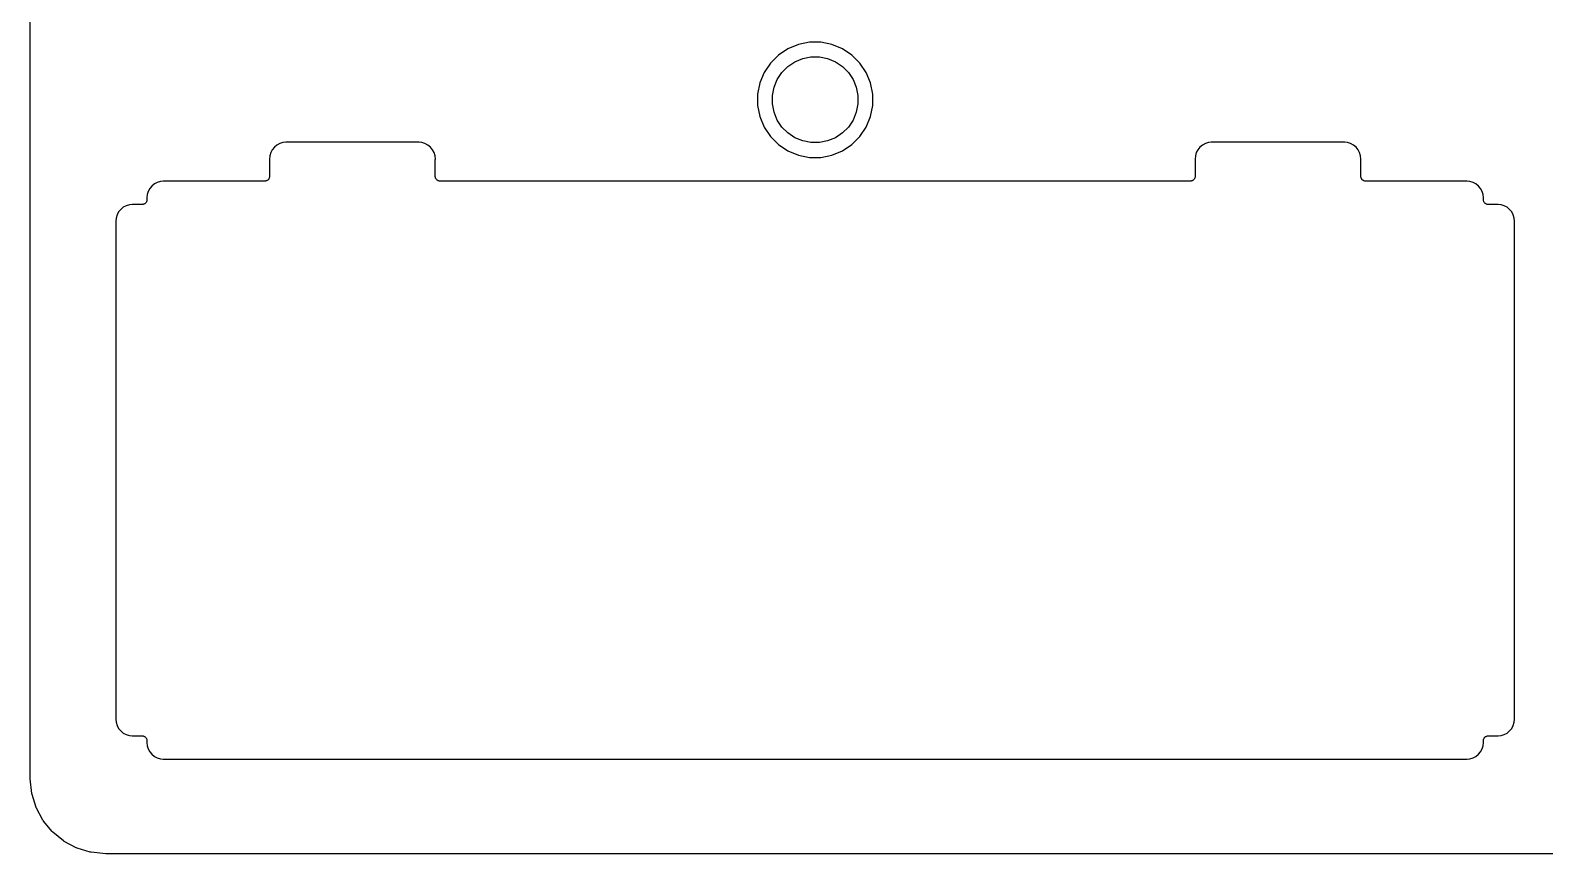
# Model space of a CAD drawing. Extents: x 1.1 to 12.4, y -4.9 to -1.1.
# Drawn here: x 1.08 to 2.613, y -4.888 to -4.055 of the extents above; entities that cross this region are included whole.
import ezdxf

# ---------------------------------------------------------------- set-up
doc = ezdxf.new("R2010")
doc.units = 0
doc.header["$MEASUREMENT"] = 0
doc.layers.add('BLACK', color=7, linetype='CONTINUOUS')

msp = doc.modelspace()

# ---------------------------------------------------------------- linework, layer by layer
at = {"layer": 'BLACK', "linetype": 'CONTINUOUS'}
for p, q in [((1.08045, -4.81193), (1.08045, -1.18862)), ((1.84738, -4.07333), (1.83783, -4.07971)), ((1.85799, -4.06893), (1.84738, -4.07333)), ((1.86926, -4.06669), (1.85799, -4.06893)), ((1.88074, -4.06669), (1.86926, -4.06669)), ((1.89201, -4.06893), (1.88074, -4.06669)), ((1.90262, -4.07333), (1.89201, -4.06893)), ((1.91217, -4.07971), (1.90262, -4.07333)), ((1.82971, -4.08783), (1.82333, -4.09738)), ((1.83783, -4.07971), (1.82971, -4.08783)), ((1.84136, -4.09739), (1.84739, -4.09136)), ((1.84739, -4.09136), (1.85449, -4.08662)), ((1.85449, -4.08662), (1.86237, -4.08336)), ((1.86237, -4.08336), (1.87073, -4.08169)), ((1.87073, -4.08169), (1.87927, -4.08169)), ((1.87927, -4.08169), (1.88763, -4.08336)), ((1.88763, -4.08336), (1.89551, -4.08662)), ((1.89551, -4.08662), (1.90261, -4.09136)), ((1.90261, -4.09136), (1.90864, -4.09739)), ((1.92029, -4.08783), (1.91217, -4.07971)), ((1.92667, -4.09738), (1.92029, -4.08783)), ((1.81893, -4.10799), (1.81669, -4.11926)), ((1.82333, -4.09738), (1.81893, -4.10799)), ((1.83336, -4.11237), (1.83662, -4.10449)), ((1.83662, -4.10449), (1.84136, -4.09739)), ((1.90864, -4.09739), (1.91338, -4.10449)), ((1.91338, -4.10449), (1.91664, -4.11237)), ((1.93107, -4.10799), (1.92667, -4.09738)), ((1.93331, -4.11926), (1.93107, -4.10799)), ((1.81669, -4.11926), (1.81669, -4.13074)), ((1.83169, -4.12073), (1.83336, -4.11237)), ((1.83169, -4.12927), (1.83169, -4.12073)), ((1.91664, -4.11237), (1.91831, -4.12073)), ((1.91831, -4.12073), (1.91831, -4.12927)), ((1.93331, -4.13074), (1.93331, -4.11926)), ((1.81669, -4.13074), (1.81893, -4.14201)), ((1.83336, -4.13763), (1.83169, -4.12927)), ((1.83662, -4.14551), (1.83336, -4.13763)), ((1.91664, -4.13763), (1.91338, -4.14551)), ((1.91831, -4.12927), (1.91664, -4.13763)), ((1.93107, -4.14201), (1.93331, -4.13074)), ((1.81893, -4.14201), (1.82333, -4.15262)), ((1.82333, -4.15262), (1.82971, -4.16217)), ((1.84136, -4.15261), (1.83662, -4.14551)), ((1.84739, -4.15864), (1.84136, -4.15261)), ((1.90864, -4.15261), (1.90261, -4.15864)), ((1.91338, -4.14551), (1.90864, -4.15261)), ((1.92029, -4.16217), (1.92667, -4.15262)), ((1.92667, -4.15262), (1.93107, -4.14201)), ((1.33306, -4.16929), (1.33011, -4.17086)), ((1.33626, -4.16832), (1.33306, -4.16929)), ((1.339, -4.16805), (1.33626, -4.16832)), ((1.33959, -4.16799), (1.339, -4.16805)), ((1.339, -4.16805), (1.339, -4.16805)), ((1.34018, -4.16805), (1.33959, -4.16799)), ((1.34039, -4.16805), (1.34018, -4.16805)), ((1.3406, -4.16807), (1.34039, -4.16805)), ((1.34067, -4.16807), (1.3406, -4.16807)), ((1.47237, -4.16807), (1.34067, -4.16807)), ((1.47258, -4.16805), (1.47237, -4.16807)), ((1.47279, -4.16805), (1.47258, -4.16805)), ((1.47286, -4.16805), (1.47279, -4.16805)), ((1.47345, -4.16799), (1.47286, -4.16805)), ((1.47403, -4.16805), (1.47345, -4.16799)), ((1.47677, -4.16832), (1.47403, -4.16805)), ((1.47403, -4.16805), (1.47403, -4.16805)), ((1.47997, -4.16929), (1.47677, -4.16832)), ((1.48292, -4.17086), (1.47997, -4.16929)), ((1.82971, -4.16217), (1.83783, -4.17029)), ((1.85449, -4.16338), (1.84739, -4.15864)), ((1.86237, -4.16664), (1.85449, -4.16338)), ((1.87073, -4.16831), (1.86237, -4.16664)), ((1.87927, -4.16831), (1.87073, -4.16831)), ((1.88763, -4.16664), (1.87927, -4.16831)), ((1.89551, -4.16338), (1.88763, -4.16664)), ((1.90261, -4.15864), (1.89551, -4.16338)), ((1.91217, -4.17029), (1.92029, -4.16217)), ((2.27003, -4.16929), (2.26708, -4.17086)), ((2.27323, -4.16832), (2.27003, -4.16929)), ((2.27597, -4.16805), (2.27323, -4.16832)), ((2.27655, -4.16799), (2.27597, -4.16805)), ((2.27597, -4.16805), (2.27597, -4.16805)), ((2.27714, -4.16805), (2.27655, -4.16799)), ((2.27735, -4.16805), (2.27714, -4.16805)), ((2.27756, -4.16807), (2.27735, -4.16805)), ((2.27763, -4.16807), (2.27756, -4.16807)), ((2.40933, -4.16807), (2.27763, -4.16807)), ((2.40954, -4.16805), (2.40933, -4.16807)), ((2.40975, -4.16805), (2.40954, -4.16805)), ((2.40982, -4.16805), (2.40975, -4.16805)), ((2.41041, -4.16799), (2.40982, -4.16805)), ((2.411, -4.16805), (2.41041, -4.16799)), ((2.41374, -4.16832), (2.411, -4.16805)), ((2.411, -4.16805), (2.411, -4.16805)), ((2.41694, -4.16929), (2.41374, -4.16832)), ((2.41989, -4.17086), (2.41694, -4.16929)), ((1.32286, -4.18171), (1.32254, -4.18504)), ((1.32254, -4.18504), (1.32259, -4.18563)), ((1.32383, -4.17851), (1.32286, -4.18171)), ((1.32541, -4.17557), (1.32383, -4.17851)), ((1.32753, -4.17298), (1.32541, -4.17557)), ((1.33011, -4.17086), (1.32753, -4.17298)), ((1.4855, -4.17298), (1.48292, -4.17086)), ((1.48762, -4.17557), (1.4855, -4.17298)), ((1.4892, -4.17851), (1.48762, -4.17557)), ((1.49017, -4.18171), (1.4892, -4.17851)), ((1.4905, -4.18504), (1.49017, -4.18171)), ((1.49044, -4.18563), (1.4905, -4.18504)), ((1.83783, -4.17029), (1.84738, -4.17667)), ((1.84738, -4.17667), (1.85799, -4.18107)), ((1.85799, -4.18107), (1.86926, -4.18331)), ((1.86926, -4.18331), (1.88074, -4.18331)), ((1.88074, -4.18331), (1.89201, -4.18107)), ((1.89201, -4.18107), (1.90262, -4.17667)), ((1.90262, -4.17667), (1.91217, -4.17029)), ((2.25983, -4.18171), (2.2595, -4.18504)), ((2.2595, -4.18504), (2.25956, -4.18563)), ((2.2608, -4.17851), (2.25983, -4.18171)), ((2.26238, -4.17557), (2.2608, -4.17851)), ((2.2645, -4.17298), (2.26238, -4.17557)), ((2.26708, -4.17086), (2.2645, -4.17298)), ((2.42247, -4.17298), (2.41989, -4.17086)), ((2.42459, -4.17557), (2.42247, -4.17298)), ((2.42617, -4.17851), (2.42459, -4.17557)), ((2.42714, -4.18171), (2.42617, -4.17851)), ((2.42746, -4.18504), (2.42714, -4.18171)), ((2.42741, -4.18563), (2.42746, -4.18504)), ((1.32259, -4.18563), (1.3226, -4.1857)), ((1.3226, -4.1857), (1.3226, -4.18591)), ((1.3226, -4.18591), (1.32262, -4.18612)), ((1.32262, -4.18612), (1.32262, -4.20244)), ((1.49041, -4.18605), (1.49044, -4.18584)), ((1.49041, -4.18612), (1.49041, -4.18605)), ((1.49041, -4.20244), (1.49041, -4.18612)), ((1.49044, -4.18584), (1.49044, -4.18563)), ((2.25956, -4.18563), (2.25957, -4.1857)), ((2.25957, -4.1857), (2.25957, -4.18591)), ((2.25957, -4.18591), (2.25959, -4.18612)), ((2.25959, -4.18612), (2.25959, -4.20244)), ((2.42738, -4.18605), (2.42741, -4.18584)), ((2.42738, -4.18612), (2.42738, -4.18605)), ((2.42738, -4.20244), (2.42738, -4.18612)), ((2.42741, -4.18584), (2.42741, -4.18563)), ((1.20137, -4.21494), (1.1998, -4.21788)), ((1.20349, -4.21235), (1.20137, -4.21494)), ((1.20608, -4.21023), (1.20349, -4.21235)), ((1.20903, -4.20866), (1.20608, -4.21023)), ((1.21222, -4.20769), (1.20903, -4.20866)), ((1.21496, -4.20742), (1.21222, -4.20769)), ((1.21555, -4.20736), (1.21496, -4.20742)), ((1.21496, -4.20742), (1.21496, -4.20742)), ((1.21614, -4.20742), (1.21555, -4.20736)), ((1.21635, -4.20742), (1.21614, -4.20742)), ((1.21656, -4.20744), (1.21635, -4.20742)), ((1.21663, -4.20744), (1.21656, -4.20744)), ((1.31762, -4.20744), (1.21663, -4.20744)), ((1.31809, -4.20739), (1.31762, -4.20744)), ((1.31856, -4.20735), (1.31809, -4.20739)), ((1.31857, -4.20735), (1.31856, -4.20735)), ((1.31859, -4.20735), (1.31857, -4.20735)), ((1.31904, -4.20721), (1.31859, -4.20735)), ((1.31949, -4.20708), (1.31904, -4.20721)), ((1.31951, -4.20707), (1.31949, -4.20708)), ((1.31952, -4.20706), (1.31951, -4.20707)), ((1.31994, -4.20684), (1.31952, -4.20706)), ((1.32036, -4.20662), (1.31994, -4.20684)), ((1.32037, -4.20661), (1.32036, -4.20662)), ((1.32039, -4.20661), (1.32037, -4.20661)), ((1.32075, -4.20631), (1.32039, -4.20661)), ((1.32112, -4.20601), (1.32075, -4.20631)), ((1.32113, -4.206), (1.32112, -4.20601)), ((1.32114, -4.20599), (1.32113, -4.206)), ((1.32144, -4.20562), (1.32114, -4.20599)), ((1.32174, -4.20527), (1.32144, -4.20562)), ((1.32175, -4.20525), (1.32174, -4.20527)), ((1.32176, -4.20524), (1.32175, -4.20525)), ((1.32199, -4.20482), (1.32176, -4.20524)), ((1.32221, -4.20441), (1.32199, -4.20482)), ((1.32222, -4.20439), (1.32221, -4.20441)), ((1.32223, -4.20438), (1.32222, -4.20439)), ((1.32237, -4.20393), (1.32223, -4.20438)), ((1.32251, -4.20348), (1.32237, -4.20393)), ((1.32252, -4.20345), (1.32251, -4.20346)), ((1.32251, -4.20346), (1.32251, -4.20348)), ((1.32257, -4.20298), (1.32252, -4.20345)), ((1.32262, -4.20251), (1.32257, -4.20298)), ((1.32262, -4.20244), (1.32262, -4.20247)), ((1.32262, -4.20247), (1.32262, -4.20248)), ((1.32262, -4.20248), (1.32262, -4.20248)), ((1.32262, -4.20248), (1.32262, -4.20251)), ((1.49046, -4.20291), (1.49041, -4.20244)), ((1.4905, -4.20338), (1.49046, -4.20291)), ((1.49051, -4.20339), (1.4905, -4.20338)), ((1.49051, -4.20341), (1.49051, -4.20339)), ((1.49065, -4.20386), (1.49051, -4.20341)), ((1.49078, -4.20431), (1.49065, -4.20386)), ((1.49079, -4.20433), (1.49078, -4.20431)), ((1.49079, -4.20435), (1.49079, -4.20433)), ((1.49101, -4.20476), (1.49079, -4.20435)), ((1.49123, -4.20518), (1.49101, -4.20476)), ((1.49124, -4.20519), (1.49123, -4.20518)), ((1.49125, -4.20521), (1.49124, -4.20519)), ((1.49155, -4.20557), (1.49125, -4.20521)), ((1.49184, -4.20594), (1.49155, -4.20557)), ((1.49185, -4.20595), (1.49184, -4.20594)), ((1.49187, -4.20596), (1.49185, -4.20595)), ((1.49223, -4.20626), (1.49187, -4.20596)), ((1.49259, -4.20657), (1.49223, -4.20626)), ((1.4926, -4.20657), (1.49259, -4.20657)), ((1.49262, -4.20659), (1.4926, -4.20657)), ((1.49303, -4.20681), (1.49262, -4.20659)), ((1.49344, -4.20704), (1.49303, -4.20681)), ((1.49346, -4.20704), (1.49344, -4.20704)), ((1.49348, -4.20705), (1.49346, -4.20704)), ((1.49393, -4.20719), (1.49348, -4.20705)), ((1.49437, -4.20733), (1.49393, -4.20719)), ((1.49439, -4.20733), (1.49437, -4.20733)), ((1.49441, -4.20734), (1.49439, -4.20733)), ((1.49487, -4.20739), (1.49441, -4.20734)), ((1.49534, -4.20744), (1.49487, -4.20739)), ((1.49538, -4.20744), (1.49534, -4.20744)), ((1.49541, -4.20744), (1.49538, -4.20744)), ((1.49538, -4.20744), (1.49538, -4.20744)), ((1.49538, -4.20744), (1.49538, -4.20744)), ((2.25459, -4.20744), (1.49541, -4.20744)), ((2.25506, -4.20739), (2.25459, -4.20744)), ((2.25552, -4.20735), (2.25506, -4.20739)), ((2.25554, -4.20735), (2.25552, -4.20735)), ((2.25556, -4.20735), (2.25554, -4.20735)), ((2.25601, -4.20721), (2.25556, -4.20735)), ((2.25646, -4.20708), (2.25601, -4.20721)), ((2.25647, -4.20707), (2.25646, -4.20708)), ((2.25649, -4.20706), (2.25647, -4.20707)), ((2.25691, -4.20684), (2.25649, -4.20706)), ((2.25732, -4.20662), (2.25691, -4.20684)), ((2.25734, -4.20661), (2.25732, -4.20662)), ((2.25735, -4.20661), (2.25734, -4.20661)), ((2.25772, -4.20631), (2.25735, -4.20661)), ((2.25808, -4.20601), (2.25772, -4.20631)), ((2.2581, -4.206), (2.25808, -4.20601)), ((2.25811, -4.20599), (2.2581, -4.206)), ((2.25841, -4.20562), (2.25811, -4.20599)), ((2.25871, -4.20527), (2.25841, -4.20562)), ((2.25872, -4.20525), (2.25871, -4.20527)), ((2.25873, -4.20524), (2.25872, -4.20525)), ((2.25896, -4.20482), (2.25873, -4.20524)), ((2.25918, -4.20441), (2.25896, -4.20482)), ((2.25919, -4.20439), (2.25918, -4.20441)), ((2.2592, -4.20438), (2.25919, -4.20439)), ((2.25933, -4.20393), (2.2592, -4.20438)), ((2.25948, -4.20348), (2.25933, -4.20393)), ((2.25953, -4.20298), (2.25948, -4.20345)), ((2.25948, -4.20345), (2.25948, -4.20346)), ((2.25948, -4.20346), (2.25948, -4.20348)), ((2.25959, -4.20251), (2.25953, -4.20298)), ((2.25959, -4.20244), (2.25959, -4.20247)), ((2.25959, -4.20247), (2.25959, -4.20248)), ((2.25959, -4.20248), (2.25959, -4.20248)), ((2.25959, -4.20248), (2.25959, -4.20251)), ((2.42743, -4.20291), (2.42738, -4.20244)), ((2.42747, -4.20338), (2.42743, -4.20291)), ((2.42748, -4.20339), (2.42747, -4.20338)), ((2.42748, -4.20341), (2.42748, -4.20339)), ((2.42761, -4.20386), (2.42748, -4.20341)), ((2.42775, -4.20431), (2.42761, -4.20386)), ((2.42775, -4.20433), (2.42775, -4.20431)), ((2.42776, -4.20435), (2.42775, -4.20433)), ((2.42798, -4.20476), (2.42776, -4.20435)), ((2.4282, -4.20518), (2.42798, -4.20476)), ((2.42821, -4.20519), (2.4282, -4.20518)), ((2.42822, -4.20521), (2.42821, -4.20519)), ((2.42851, -4.20557), (2.42822, -4.20521)), ((2.42881, -4.20594), (2.42851, -4.20557)), ((2.42882, -4.20595), (2.42881, -4.20594)), ((2.42883, -4.20596), (2.42882, -4.20595)), ((2.4292, -4.20626), (2.42883, -4.20596)), ((2.42956, -4.20657), (2.4292, -4.20626)), ((2.42957, -4.20657), (2.42956, -4.20657)), ((2.42959, -4.20659), (2.42957, -4.20657)), ((2.43, -4.20681), (2.42959, -4.20659)), ((2.43041, -4.20704), (2.43, -4.20681)), ((2.43043, -4.20704), (2.43041, -4.20704)), ((2.43044, -4.20705), (2.43043, -4.20704)), ((2.43089, -4.20719), (2.43044, -4.20705)), ((2.43134, -4.20733), (2.43089, -4.20719)), ((2.43136, -4.20733), (2.43134, -4.20733)), ((2.43138, -4.20734), (2.43136, -4.20733)), ((2.43184, -4.20739), (2.43138, -4.20734)), ((2.43231, -4.20744), (2.43184, -4.20739)), ((2.43235, -4.20744), (2.43231, -4.20744)), ((2.43238, -4.20744), (2.43235, -4.20744)), ((2.43235, -4.20744), (2.43235, -4.20744)), ((2.43235, -4.20744), (2.43235, -4.20744)), ((2.53337, -4.20744), (2.43238, -4.20744)), ((2.53358, -4.20742), (2.53337, -4.20744)), ((2.53379, -4.20742), (2.53358, -4.20742)), ((2.53386, -4.20742), (2.53379, -4.20742)), ((2.53445, -4.20736), (2.53386, -4.20742)), ((2.53504, -4.20742), (2.53445, -4.20736)), ((2.53778, -4.20769), (2.53504, -4.20742)), ((2.53504, -4.20742), (2.53504, -4.20742)), ((2.54097, -4.20866), (2.53778, -4.20769)), ((2.54392, -4.21023), (2.54097, -4.20866)), ((2.54651, -4.21235), (2.54392, -4.21023)), ((2.54863, -4.21494), (2.54651, -4.21235)), ((2.5502, -4.21788), (2.54863, -4.21494)), ((1.18347, -4.23104), (1.18073, -4.23131)), ((1.18406, -4.23098), (1.18347, -4.23104)), ((1.18347, -4.23104), (1.18347, -4.23104)), ((1.18464, -4.23104), (1.18406, -4.23098)), ((1.18485, -4.23104), (1.18464, -4.23104)), ((1.18506, -4.23106), (1.18485, -4.23104)), ((1.18513, -4.23106), (1.18506, -4.23106)), ((1.19358, -4.23106), (1.18513, -4.23106)), ((1.19405, -4.23102), (1.19358, -4.23106)), ((1.19452, -4.23097), (1.19405, -4.23102)), ((1.19454, -4.23097), (1.19452, -4.23097)), ((1.19455, -4.23097), (1.19454, -4.23097)), ((1.19501, -4.23083), (1.19455, -4.23097)), ((1.19546, -4.2307), (1.19501, -4.23083)), ((1.19547, -4.23069), (1.19546, -4.2307)), ((1.19549, -4.23069), (1.19547, -4.23069)), ((1.1959, -4.23046), (1.19549, -4.23069)), ((1.19632, -4.23025), (1.1959, -4.23046)), ((1.19633, -4.23024), (1.19632, -4.23025)), ((1.19635, -4.23023), (1.19633, -4.23024)), ((1.19671, -4.22993), (1.19635, -4.23023)), ((1.19708, -4.22964), (1.19671, -4.22993)), ((1.19709, -4.22962), (1.19708, -4.22964)), ((1.19711, -4.22961), (1.19709, -4.22962)), ((1.19741, -4.22925), (1.19711, -4.22961)), ((1.19771, -4.22889), (1.19741, -4.22925)), ((1.19772, -4.22887), (1.19771, -4.22889)), ((1.19773, -4.22886), (1.19772, -4.22887)), ((1.19795, -4.22844), (1.19773, -4.22886)), ((1.19818, -4.22803), (1.19795, -4.22844)), ((1.19819, -4.228), (1.19818, -4.22802)), ((1.19818, -4.22802), (1.19818, -4.22803)), ((1.19833, -4.22755), (1.19819, -4.228)), ((1.19847, -4.2271), (1.19833, -4.22755)), ((1.19848, -4.22709), (1.19847, -4.2271)), ((1.19853, -4.2266), (1.19848, -4.22707)), ((1.19848, -4.22707), (1.19848, -4.22709)), ((1.19883, -4.22108), (1.1985, -4.22441)), ((1.1985, -4.22441), (1.19856, -4.225)), ((1.19858, -4.22613), (1.19853, -4.2266)), ((1.19856, -4.225), (1.19856, -4.22507)), ((1.19856, -4.22507), (1.19856, -4.22528)), ((1.19856, -4.22528), (1.19858, -4.22549)), ((1.19858, -4.22549), (1.19858, -4.22606)), ((1.19858, -4.22606), (1.19858, -4.2261)), ((1.19858, -4.2261), (1.19858, -4.2261)), ((1.19858, -4.2261), (1.19858, -4.2261)), ((1.19858, -4.2261), (1.19858, -4.22613)), ((1.1998, -4.21788), (1.19883, -4.22108)), ((2.55117, -4.22108), (2.5502, -4.21788)), ((2.5515, -4.22441), (2.55117, -4.22108)), ((2.55142, -4.22542), (2.55144, -4.22521)), ((2.55142, -4.22549), (2.55142, -4.22542)), ((2.55142, -4.22606), (2.55142, -4.22549)), ((2.55146, -4.22653), (2.55142, -4.22606)), ((2.55144, -4.225), (2.5515, -4.22441)), ((2.55144, -4.22521), (2.55144, -4.225)), ((2.55151, -4.227), (2.55146, -4.22653)), ((2.55151, -4.22702), (2.55151, -4.227)), ((2.55151, -4.22703), (2.55151, -4.22702)), ((2.55165, -4.22749), (2.55151, -4.22703)), ((2.55178, -4.22794), (2.55165, -4.22749)), ((2.55179, -4.22795), (2.55178, -4.22794)), ((2.55179, -4.22797), (2.55179, -4.22795)), ((2.55202, -4.22838), (2.55179, -4.22797)), ((2.55223, -4.2288), (2.55202, -4.22838)), ((2.55224, -4.22881), (2.55223, -4.2288)), ((2.55225, -4.22883), (2.55224, -4.22881)), ((2.55255, -4.22919), (2.55225, -4.22883)), ((2.55284, -4.22956), (2.55255, -4.22919)), ((2.55286, -4.22957), (2.55284, -4.22956)), ((2.55287, -4.22959), (2.55286, -4.22957)), ((2.55323, -4.22989), (2.55287, -4.22959)), ((2.55359, -4.23019), (2.55323, -4.22989)), ((2.55361, -4.2302), (2.55359, -4.23019)), ((2.55362, -4.23021), (2.55361, -4.2302)), ((2.55404, -4.23043), (2.55362, -4.23021)), ((2.55445, -4.23066), (2.55404, -4.23043)), ((2.55446, -4.23066), (2.55445, -4.23066)), ((2.55448, -4.23067), (2.55446, -4.23066)), ((2.55493, -4.23081), (2.55448, -4.23067)), ((2.55538, -4.23095), (2.55493, -4.23081)), ((2.5554, -4.23096), (2.55538, -4.23095)), ((2.55541, -4.23096), (2.5554, -4.23096)), ((2.55588, -4.23101), (2.55541, -4.23096)), ((2.55635, -4.23106), (2.55588, -4.23101)), ((2.55638, -4.23106), (2.55635, -4.23106)), ((2.55642, -4.23106), (2.55638, -4.23106)), ((2.55638, -4.23106), (2.55638, -4.23106)), ((2.55638, -4.23106), (2.55638, -4.23106)), ((2.56487, -4.23106), (2.55642, -4.23106)), ((2.56508, -4.23104), (2.56487, -4.23106)), ((2.56529, -4.23105), (2.56508, -4.23104)), ((2.56536, -4.23104), (2.56529, -4.23105)), ((2.56594, -4.23098), (2.56536, -4.23104)), ((2.56653, -4.23104), (2.56594, -4.23098)), ((2.56927, -4.23131), (2.56653, -4.23104)), ((2.56653, -4.23104), (2.56653, -4.23104)), ((1.16733, -4.24471), (1.167, -4.24803)), ((1.1683, -4.24151), (1.16733, -4.24471)), ((1.16988, -4.23856), (1.1683, -4.24151)), ((1.172, -4.23597), (1.16988, -4.23856)), ((1.17458, -4.23385), (1.172, -4.23597)), ((1.17753, -4.23228), (1.17458, -4.23385)), ((1.18073, -4.23131), (1.17753, -4.23228)), ((2.57247, -4.23228), (2.56927, -4.23131)), ((2.57542, -4.23385), (2.57247, -4.23228)), ((2.578, -4.23597), (2.57542, -4.23385)), ((2.58012, -4.23856), (2.578, -4.23597)), ((2.5817, -4.24151), (2.58012, -4.23856)), ((2.58267, -4.24471), (2.5817, -4.24151)), ((2.583, -4.24803), (2.58267, -4.24471)), ((1.167, -4.24803), (1.16706, -4.24862)), ((1.16706, -4.24862), (1.16707, -4.24869)), ((1.16707, -4.24869), (1.16707, -4.2489)), ((1.16707, -4.2489), (1.16709, -4.24911)), ((1.16709, -4.24911), (1.16709, -4.75089)), ((2.58291, -4.24904), (2.58294, -4.24883)), ((2.58291, -4.24911), (2.58291, -4.24904)), ((2.58291, -4.75089), (2.58291, -4.24911)), ((2.58294, -4.24862), (2.583, -4.24803)), ((2.58294, -4.24883), (2.58294, -4.24862)), ((1.16706, -4.75138), (1.167, -4.75197)), ((1.167, -4.75197), (1.16733, -4.75529)), ((1.16709, -4.75096), (1.16706, -4.75117)), ((1.16706, -4.75117), (1.16706, -4.75138)), ((1.16709, -4.75089), (1.16709, -4.75096)), ((2.58267, -4.75529), (2.583, -4.75197)), ((2.58293, -4.7511), (2.58291, -4.75089)), ((2.58293, -4.75131), (2.58293, -4.7511)), ((2.58294, -4.75138), (2.58293, -4.75131)), ((2.583, -4.75197), (2.58294, -4.75138)), ((1.16733, -4.75529), (1.1683, -4.75849)), ((1.1683, -4.75849), (1.16988, -4.76144)), ((1.16988, -4.76144), (1.172, -4.76403)), ((1.172, -4.76403), (1.17458, -4.76615)), ((1.17458, -4.76615), (1.17753, -4.76772)), ((1.17753, -4.76772), (1.18073, -4.76869)), ((2.56927, -4.76869), (2.57247, -4.76772)), ((2.57247, -4.76772), (2.57542, -4.76615)), ((2.57542, -4.76615), (2.578, -4.76403)), ((2.578, -4.76403), (2.58012, -4.76144)), ((2.58012, -4.76144), (2.5817, -4.75849)), ((2.5817, -4.75849), (2.58267, -4.75529)), ((1.18073, -4.76869), (1.18347, -4.76896)), ((1.18347, -4.76896), (1.18347, -4.76896)), ((1.18347, -4.76896), (1.18406, -4.76902)), ((1.18406, -4.76902), (1.18464, -4.76896)), ((1.18464, -4.76896), (1.18471, -4.76895)), ((1.18471, -4.76895), (1.18492, -4.76896)), ((1.18492, -4.76896), (1.18513, -4.76894)), ((1.18513, -4.76894), (1.19358, -4.76894)), ((1.19358, -4.76894), (1.19362, -4.76894)), ((1.19362, -4.76894), (1.19362, -4.76894)), ((1.19362, -4.76894), (1.19362, -4.76894)), ((1.19362, -4.76894), (1.19365, -4.76894)), ((1.19365, -4.76894), (1.19412, -4.76899)), ((1.19412, -4.76899), (1.19459, -4.76904)), ((1.19459, -4.76904), (1.1946, -4.76904)), ((1.1946, -4.76904), (1.19462, -4.76905)), ((1.19462, -4.76905), (1.19507, -4.76919)), ((1.19507, -4.76919), (1.19552, -4.76933)), ((1.19552, -4.76933), (1.19554, -4.76934)), ((1.19554, -4.76934), (1.19555, -4.76934)), ((1.19555, -4.76934), (1.19596, -4.76957)), ((1.19596, -4.76957), (1.19638, -4.76979)), ((1.19638, -4.76979), (1.19639, -4.7698)), ((1.19639, -4.7698), (1.19641, -4.76981)), ((1.19641, -4.76981), (1.19677, -4.77011)), ((1.19677, -4.77011), (1.19713, -4.77041)), ((1.19713, -4.77041), (1.19714, -4.77043)), ((1.19714, -4.77043), (1.19716, -4.77044)), ((1.19716, -4.77044), (1.19745, -4.7708)), ((1.19745, -4.7708), (1.19775, -4.77117)), ((1.19775, -4.77117), (1.19776, -4.77119)), ((1.19776, -4.77119), (1.19777, -4.7712)), ((1.19777, -4.7712), (1.19798, -4.77162)), ((1.19798, -4.77162), (1.19821, -4.77203)), ((1.19821, -4.77203), (1.19821, -4.77205)), ((1.19821, -4.77205), (1.19822, -4.77206)), ((1.19822, -4.77206), (1.19835, -4.77251)), ((1.19835, -4.77251), (1.19849, -4.77297)), ((1.19849, -4.77297), (1.19849, -4.77298)), ((1.19849, -4.77298), (1.19849, -4.773)), ((1.19849, -4.773), (1.19854, -4.77347)), ((1.19856, -4.775), (1.1985, -4.77559)), ((1.1985, -4.77559), (1.19883, -4.77892)), ((1.19854, -4.77347), (1.19858, -4.77394)), ((1.19858, -4.77458), (1.19856, -4.77479)), ((1.19856, -4.77479), (1.19856, -4.775)), ((1.19858, -4.77394), (1.19858, -4.77451)), ((1.19858, -4.77451), (1.19858, -4.77458)), ((1.19883, -4.77892), (1.1998, -4.78212)), ((1.1998, -4.78212), (1.20137, -4.78506)), ((2.54863, -4.78506), (2.5502, -4.78212)), ((2.5502, -4.78212), (2.55117, -4.77892)), ((2.55117, -4.77892), (2.5515, -4.77559)), ((2.55142, -4.77387), (2.55147, -4.7734)), ((2.55142, -4.7739), (2.55142, -4.77387)), ((2.55142, -4.77394), (2.55142, -4.7739)), ((2.55142, -4.7739), (2.55142, -4.7739)), ((2.55142, -4.7739), (2.55142, -4.7739)), ((2.55142, -4.77451), (2.55142, -4.77394)), ((2.55144, -4.77472), (2.55142, -4.77451)), ((2.55143, -4.77493), (2.55144, -4.77472)), ((2.55144, -4.775), (2.55143, -4.77493)), ((2.5515, -4.77559), (2.55144, -4.775)), ((2.55147, -4.7734), (2.55152, -4.77293)), ((2.55152, -4.77291), (2.55153, -4.7729)), ((2.55152, -4.77293), (2.55152, -4.77291)), ((2.55153, -4.7729), (2.55167, -4.77245)), ((2.55167, -4.77245), (2.55181, -4.772)), ((2.55181, -4.772), (2.55182, -4.77198)), ((2.55182, -4.77197), (2.55205, -4.77156)), ((2.55182, -4.77198), (2.55182, -4.77197)), ((2.55205, -4.77156), (2.55227, -4.77114)), ((2.55227, -4.77114), (2.55228, -4.77113)), ((2.55228, -4.77113), (2.55229, -4.77111)), ((2.55229, -4.77111), (2.55259, -4.77075)), ((2.55259, -4.77075), (2.55289, -4.77039)), ((2.55289, -4.77039), (2.55291, -4.77038)), ((2.55291, -4.77038), (2.55292, -4.77036)), ((2.55292, -4.77036), (2.55329, -4.77007)), ((2.55329, -4.77007), (2.55365, -4.76977)), ((2.55365, -4.76977), (2.55367, -4.76976)), ((2.55367, -4.76976), (2.55368, -4.76975)), ((2.55368, -4.76975), (2.5541, -4.76954)), ((2.5541, -4.76954), (2.55451, -4.76931)), ((2.55451, -4.76931), (2.55453, -4.76931)), ((2.55453, -4.76931), (2.55454, -4.7693)), ((2.55454, -4.7693), (2.55499, -4.76917)), ((2.55499, -4.76917), (2.55545, -4.76903)), ((2.55545, -4.76903), (2.55546, -4.76903)), ((2.55546, -4.76903), (2.55548, -4.76903)), ((2.55548, -4.76903), (2.55595, -4.76898)), ((2.55595, -4.76898), (2.55642, -4.76894)), ((2.55642, -4.76894), (2.56487, -4.76894)), ((2.56487, -4.76894), (2.56494, -4.76894)), ((2.56494, -4.76894), (2.56515, -4.76896)), ((2.56515, -4.76896), (2.56536, -4.76896)), ((2.56536, -4.76896), (2.56594, -4.76902)), ((2.56594, -4.76902), (2.56653, -4.76896)), ((2.56653, -4.76896), (2.56927, -4.76869)), ((1.20137, -4.78506), (1.20349, -4.78765)), ((1.20349, -4.78765), (1.20608, -4.78977)), ((1.20608, -4.78977), (1.20903, -4.79134)), ((1.20903, -4.79134), (1.21222, -4.79231)), ((1.21222, -4.79231), (1.21496, -4.79258)), ((1.21496, -4.79258), (1.21496, -4.79258)), ((1.21496, -4.79258), (1.21555, -4.79264)), ((1.21555, -4.79264), (1.21614, -4.79258)), ((1.21614, -4.79258), (1.21621, -4.79258)), ((1.21621, -4.79258), (1.21642, -4.79258)), ((1.21642, -4.79258), (1.21663, -4.79256)), ((1.21663, -4.79256), (2.53337, -4.79256)), ((2.53337, -4.79256), (2.53344, -4.79256)), ((2.53344, -4.79256), (2.53365, -4.79258)), ((2.53365, -4.79258), (2.53386, -4.79258)), ((2.53386, -4.79258), (2.53445, -4.79264)), ((2.53445, -4.79264), (2.53504, -4.79258)), ((2.53504, -4.79258), (2.53505, -4.79258)), ((2.53505, -4.79258), (2.53778, -4.79231)), ((2.53778, -4.79231), (2.54097, -4.79134)), ((2.54097, -4.79134), (2.54392, -4.78977)), ((2.54392, -4.78977), (2.54651, -4.78765)), ((2.54651, -4.78765), (2.54863, -4.78506)), ((1.08047, -4.81216), (1.08045, -4.81193)), ((1.08047, -4.81238), (1.08047, -4.81216)), ((1.08048, -4.81245), (1.08047, -4.81238)), ((1.08203, -4.82724), (1.08048, -4.81245)), ((1.08212, -4.82768), (1.08203, -4.82724)), ((1.08221, -4.82813), (1.08212, -4.82768)), ((1.08223, -4.82819), (1.08221, -4.82813)), ((1.08631, -4.84137), (1.08223, -4.82819)), ((1.08648, -4.84179), (1.08631, -4.84137)), ((1.08666, -4.84221), (1.08648, -4.84179)), ((1.08669, -4.84227), (1.08666, -4.84221)), ((1.09325, -4.85441), (1.08669, -4.84227)), ((1.08669, -4.84227), (1.08669, -4.84227)), ((1.08669, -4.84227), (1.08669, -4.84227)), ((1.0935, -4.85478), (1.09325, -4.85441)), ((1.09375, -4.85516), (1.0935, -4.85478)), ((1.0938, -4.85521), (1.09375, -4.85516)), ((1.10259, -4.86584), (1.0938, -4.85521)), ((1.10291, -4.86616), (1.10259, -4.86584)), ((1.10323, -4.86649), (1.10291, -4.86616)), ((1.10328, -4.86653), (1.10323, -4.86649)), ((1.11397, -4.87525), (1.10328, -4.86653)), ((1.11435, -4.8755), (1.11397, -4.87525)), ((1.11472, -4.87576), (1.11435, -4.8755)), ((1.11478, -4.87579), (1.11472, -4.87576)), ((1.12697, -4.88227), (1.11478, -4.87579)), ((1.12738, -4.88244), (1.12697, -4.88227)), ((1.1278, -4.88262), (1.12738, -4.88244)), ((1.12787, -4.88264), (1.1278, -4.88262)), ((1.14107, -4.88663), (1.12787, -4.88264)), ((1.14152, -4.88672), (1.14107, -4.88663)), ((1.14196, -4.88681), (1.14152, -4.88672)), ((1.14203, -4.88682), (1.14196, -4.88681)), ((1.15688, -4.88827), (1.14203, -4.88682)), ((1.15709, -4.88827), (1.15688, -4.88827)), ((1.1573, -4.8883), (1.15709, -4.88827)), ((1.15737, -4.8883), (1.1573, -4.8883)), ((12.3432, -4.8883), (1.15737, -4.8883))]:
    msp.add_line(p, q, dxfattribs=at)

doc.saveas('drawing.dxf')
